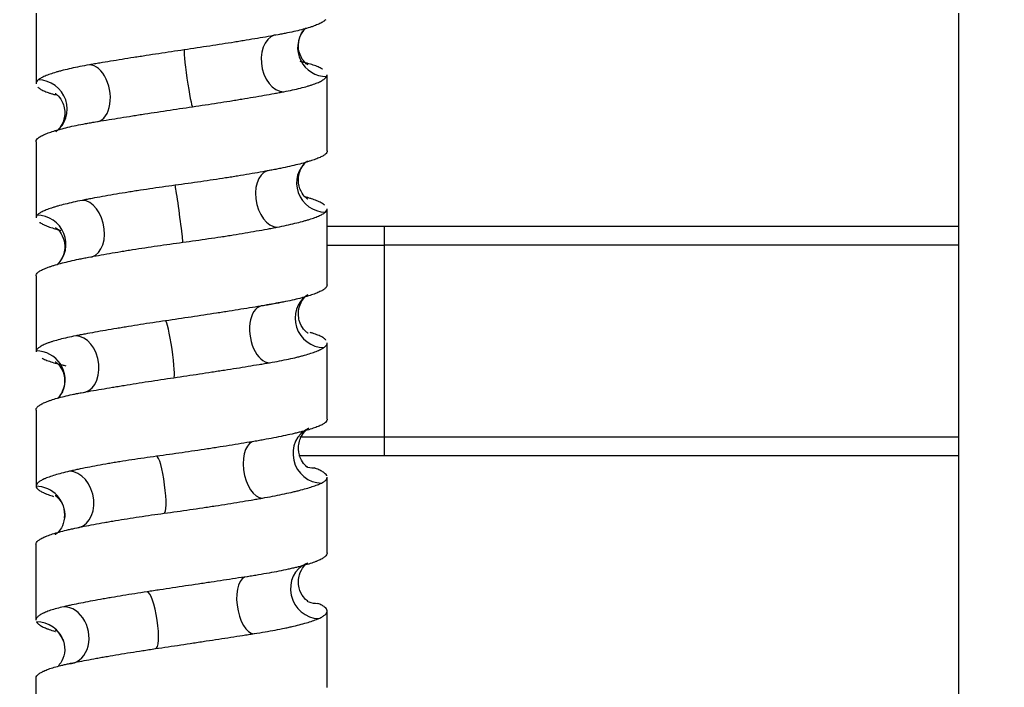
# Model space of a CAD drawing. Header units: millimetres. Extents: x 6110 to 6704, y -2661 to -1821.
# Drawn here: x 6587.11 to 6599.96, y -2288.75 to -2280.04 of the extents above; entities that cross this region are included whole.
import ezdxf

# ---------------------------------------------------------------- set-up
doc = ezdxf.new("R2010")
doc.units = ezdxf.units.MM
doc.header["$LTSCALE"] = 0.1
doc.linetypes.add('HIDDEN2', pattern=[4.7625, 3.175, -1.5875])
doc.layers.add('1', color=4, linetype='HIDDEN2', lineweight=13)
doc.layers.add('DIM', color=3, linetype='Continuous', lineweight=9)

msp = doc.modelspace()

# ---------------------------------------------------------------- hatches: boundary and pattern name
at = {"layer": 'DIM'}
h = msp.add_hatch(dxfattribs=at)
h.set_pattern_fill('ANSI31', color=2)
edge = h.paths.add_edge_path()
edge.add_line((6619.617, -2595.98), (6619.617, -1962.206))
edge.add_line((6634.617, -1966.11), (6619.617, -1966.11))
edge.add_line((6634.617, -2610.98), (6634.617, -1966.11))
edge.add_line((6634.617, -2610.98), (6184.457, -2610.98))
edge.add_line((6619.617, -2595.98), (6184.457, -2595.98))
edge.add_line((6184.457, -2610.98), (6184.457, -2595.98))

# ---------------------------------------------------------------- linework, layer by layer
at = {"layer": '1', "color": 7, "linetype": 'Continuous', "lineweight": -3}
for p, q in [((6599.367, -2354.877), (6599.367, -2159.412)), ((6587.323, -2279.878), (6587.323, -2280.873)), ((6591.123, -2281.748), (6591.123, -2280.755)), ((6587.323, -2281.631), (6587.323, -2282.621)), ((6591.123, -2283.495), (6591.123, -2282.506)), ((6591.123, -2282.73), (6591.867, -2282.73)), ((6591.867, -2282.73), (6591.867, -2282.98)), ((6591.867, -2282.73), (6599.367, -2282.73)), ((6591.123, -2282.98), (6591.867, -2282.98)), ((6591.867, -2282.98), (6591.867, -2285.48)), ((6599.367, -2282.98), (6591.867, -2282.98)), ((6587.323, -2283.379), (6587.323, -2284.372)), ((6591.123, -2285.249), (6591.123, -2284.254)), ((6587.323, -2285.13), (6587.323, -2286.122)), ((6590.765, -2285.48), (6591.867, -2285.48)), ((6591.867, -2285.48), (6591.867, -2285.73)), ((6591.867, -2285.48), (6599.367, -2285.48)), ((6591.867, -2285.73), (6590.751, -2285.73)), ((6599.367, -2285.73), (6591.867, -2285.73)), ((6591.122, -2286.995), (6591.123, -2286.007)), ((6587.322, -2286.88), (6587.322, -2287.872)), ((6591.122, -2288.749), (6591.122, -2287.753)), ((6587.322, -2288.63), (6587.322, -2289.623))]:
    msp.add_line(p, q, dxfattribs=at)
for centre, major_axis, ratio, start_param, end_param in [((6590.52, -2280.605), (0.068, -0.369), 0.676522, 3.016848, 6.158335), ((6591.11, -2280.408), (0.297, -0.229), 0.982978, 3.139999, 5.374561), ((6589.311, -2280.802), (0.054, -0.371), 0.04619, 3.135643, 6.274288), ((6588.06, -2280.998), (0.063, -0.37), 0.607033, 6.181075, 9.323006), ((6587.363, -2281.194), (0.217, -0.306), 0.96837, 0.000925, 2.538548), ((6591.092, -2282.176), (0.227, -0.298), 0.97531, 3.142616, 5.6436), ((6590.429, -2282.373), (0.07, -0.368), 0.628136, 3.023585, 6.162242), ((6589.189, -2282.57), (0.05, -0.372), 0.017822, 6.281357, 9.423293), ((6587.966, -2282.766), (0.072, -0.368), 0.654352, 6.158217, 9.297155), ((6587.343, -2282.961), (0.257, -0.273), 0.981136, 6.283013, 8.678815), ((6591.067, -2283.944), (0.196, -0.319), 0.960562, 3.18713, 5.747842), ((6590.332, -2284.141), (0.061, -0.37), 0.578432, 3.045055, 6.186994), ((6589.068, -2284.337), (0.055, -0.371), 0.080485, 6.273312, 9.412266), ((6587.878, -2284.533), (0.07, -0.368), 0.702107, 6.151284, 9.292826), ((6587.329, -2284.729), (0.33, -0.178), 0.986448, 0.066818, 2.070125), ((6587.329, -2284.729), (0.33, -0.178), 0.986448, 0.004976, 0.066818), ((6591.034, -2285.712), (0.153, -0.342), 0.94487, 3.141518, 5.882666), ((6590.231, -2285.909), (0.064, -0.369), 0.525309, 3.051539, 6.190505), ((6588.947, -2286.105), (0.05, -0.372), 0.144203, 6.264337, 9.405898), ((6590.973, -2285.514), (0.133, 0.351), 0.91144, 3.14152, 3.4727), ((6587.794, -2286.301), (0.081, -0.366), 0.743952, 6.121713, 9.260395), ((6587.323, -2286.497), (0.373, -0.04), 0.991074, 6.282167, 7.96183), ((6590.994, -2287.48), (0.141, -0.347), 0.922427, 3.142072, 5.922374), ((6590.125, -2287.677), (0.057, -0.371), 0.470949, 3.068963, 6.210543), ((6588.827, -2287.873), (0.056, -0.371), 0.206018, 6.254449, 9.393139), ((6591.016, -2287.282), (0.143, 0.347), 0.935924, 3.171866, 3.509133), ((6587.717, -2288.069), (0.08, -0.366), 0.78575, 6.112561, 9.254502), ((6587.325, -2288.265), (0.355, 0.12), 0.988329, 6.28264, 7.523324)]:
    msp.add_ellipse(centre, major_axis=major_axis, ratio=ratio, start_param=start_param, end_param=end_param, dxfattribs=at)
for points, knots in [([(6591.104, -2280.037), (6591.096, -2280.045), (6591.085, -2280.053), (6591.06, -2280.07), (6591.03, -2280.087), (6590.991, -2280.104), (6590.958, -2280.116), (6590.946, -2280.12), (6590.928, -2280.127), (6590.922, -2280.129), (6590.909, -2280.133), (6590.903, -2280.135), (6590.869, -2280.146), (6590.841, -2280.154), (6590.78, -2280.17), (6590.715, -2280.187), (6590.642, -2280.202), (6590.585, -2280.214), (6590.565, -2280.218), (6590.525, -2280.226), (6590.504, -2280.23), (6590.483, -2280.233)], [0, 0, 0, 0, 0.125, 0.125, 0.25, 0.375, 0.375, 0.4375, 0.4375, 0.46875, 0.46875, 0.5, 0.5, 0.625, 0.625, 0.75, 0.875, 0.875, 0.9375, 0.9375, 1, 1, 1, 1]), ([(6590.483, -2280.233), (6590.441, -2280.241), (6590.397, -2280.249), (6590.307, -2280.265), (6590.214, -2280.28), (6590.117, -2280.297), (6590.041, -2280.309), (6590.003, -2280.315), (6589.964, -2280.322), (6589.938, -2280.326), (6589.925, -2280.328), (6589.859, -2280.339), (6589.806, -2280.347), (6589.699, -2280.364), (6589.591, -2280.381), (6589.48, -2280.397), (6589.369, -2280.414), (6589.313, -2280.422), (6589.257, -2280.431)], [0, 0, 0, 0, 0.125, 0.125, 0.25, 0.375, 0.375, 0.4375, 0.46875, 0.46875, 0.5, 0.5, 0.625, 0.625, 0.75, 0.875, 0.875, 1, 1, 1, 1]), ([(6590.87, -2280.625), (6590.87, -2280.626), (6590.857, -2280.619), (6590.794, -2280.558), (6590.735, -2280.419), (6590.758, -2280.266), (6590.795, -2280.201), (6590.813, -2280.179)], [0, 0, 0, 0, 0.190747, 0.385126, 0.604612, 0.852579, 1, 1, 1, 1]), ([(6589.257, -2280.431), (6589.201, -2280.439), (6589.145, -2280.447), (6589.034, -2280.464), (6588.924, -2280.48), (6588.815, -2280.497), (6588.735, -2280.51), (6588.708, -2280.514), (6588.668, -2280.52), (6588.654, -2280.522), (6588.628, -2280.526), (6588.614, -2280.528), (6588.548, -2280.539), (6588.496, -2280.547), (6588.395, -2280.564), (6588.296, -2280.58), (6588.201, -2280.595), (6588.132, -2280.607), (6588.11, -2280.611), (6588.065, -2280.619), (6588.042, -2280.622), (6588.021, -2280.626)], [0, 0, 0, 0, 0.125, 0.125, 0.25, 0.375, 0.375, 0.4375, 0.4375, 0.46875, 0.46875, 0.5, 0.5, 0.625, 0.625, 0.75, 0.875, 0.875, 0.9375, 0.9375, 1, 1, 1, 1]), ([(6588.021, -2280.626), (6587.977, -2280.634), (6587.935, -2280.642), (6587.855, -2280.657), (6587.779, -2280.673), (6587.71, -2280.689), (6587.661, -2280.701), (6587.637, -2280.708), (6587.614, -2280.714), (6587.6, -2280.718), (6587.592, -2280.72), (6587.557, -2280.731), (6587.53, -2280.739), (6587.482, -2280.756), (6587.439, -2280.773), (6587.405, -2280.789), (6587.383, -2280.802), (6587.376, -2280.806), (6587.367, -2280.812), (6587.364, -2280.814), (6587.358, -2280.818), (6587.355, -2280.82), (6587.353, -2280.822)], [0, 0, 0, 0, 0.125, 0.125, 0.25, 0.375, 0.375, 0.4375, 0.46875, 0.46875, 0.5, 0.5, 0.625, 0.625, 0.75, 0.875, 0.875, 0.9375, 0.9375, 0.96875, 0.96875, 1, 1, 1, 1]), ([(6591.061, -2280.682), (6591.059, -2280.681), (6591.058, -2280.68), (6591.041, -2280.67), (6591.024, -2280.662), (6590.986, -2280.645), (6590.943, -2280.629), (6590.891, -2280.613), (6590.849, -2280.601), (6590.834, -2280.598), (6590.804, -2280.59), (6590.788, -2280.586), (6590.772, -2280.582)], [0, 0, 0, 0, 0.029393, 0.029393, 0.272045, 0.272045, 0.514697, 0.757348, 0.757348, 0.878674, 0.878674, 1, 1, 1, 1]), ([(6587.353, -2280.822), (6587.343, -2280.831), (6587.335, -2280.839), (6587.325, -2280.855), (6587.323, -2280.864), (6587.323, -2280.872), (6587.323, -2280.873)], [0, 0, 0, 0, 0.492432, 0.492432, 0.984864, 1, 1, 1, 1]), ([(6590.556, -2280.977), (6590.597, -2280.969), (6590.635, -2280.961), (6590.708, -2280.946), (6590.776, -2280.93), (6590.837, -2280.913), (6590.879, -2280.901), (6590.899, -2280.895), (6590.918, -2280.888), (6590.931, -2280.884), (6590.937, -2280.882), (6590.967, -2280.871), (6590.989, -2280.863), (6591.027, -2280.846), (6591.06, -2280.829), (6591.084, -2280.812), (6591.104, -2280.796), (6591.111, -2280.787), (6591.116, -2280.779)], [0, 0, 0, 0, 0.125, 0.125, 0.25, 0.375, 0.375, 0.4375, 0.46875, 0.46875, 0.5, 0.5, 0.625, 0.625, 0.75, 0.875, 0.875, 1, 1, 1, 1]), ([(6587.348, -2280.919), (6587.349, -2280.92), (6587.35, -2280.921), (6587.361, -2280.93), (6587.373, -2280.939), (6587.401, -2280.955), (6587.435, -2280.971), (6587.477, -2280.987), (6587.512, -2280.998), (6587.525, -2281.002), (6587.551, -2281.01), (6587.564, -2281.014), (6587.578, -2281.017)], [0, 0, 0, 0, 0.029157, 0.029157, 0.271867, 0.271867, 0.514578, 0.757289, 0.757289, 0.878645, 0.878645, 1, 1, 1, 1]), ([(6587.571, -2280.999), (6587.571, -2280.999), (6587.576, -2281.001), (6587.612, -2281.025), (6587.687, -2281.128), (6587.711, -2281.295), (6587.654, -2281.427), (6587.614, -2281.47), (6587.602, -2281.482)], [0, 0, 0, 0, 0.079004, 0.257263, 0.43933, 0.665868, 0.870112, 1, 1, 1, 1]), ([(6589.365, -2281.173), (6589.421, -2281.165), (6589.477, -2281.156), (6589.586, -2281.14), (6589.695, -2281.123), (6589.801, -2281.106), (6589.879, -2281.094), (6589.906, -2281.09), (6589.944, -2281.083), (6589.957, -2281.081), (6589.983, -2281.077), (6589.996, -2281.075), (6590.06, -2281.064), (6590.109, -2281.056), (6590.206, -2281.04), (6590.3, -2281.023), (6590.389, -2281.008), (6590.453, -2280.996), (6590.474, -2280.992), (6590.516, -2280.984), (6590.536, -2280.98), (6590.556, -2280.977)], [0, 0, 0, 0, 0.125, 0.125, 0.25, 0.375, 0.375, 0.4375, 0.4375, 0.46875, 0.46875, 0.5, 0.5, 0.625, 0.625, 0.75, 0.875, 0.875, 0.9375, 0.9375, 1, 1, 1, 1]), ([(6588.1, -2281.37), (6588.145, -2281.362), (6588.192, -2281.354), (6588.288, -2281.339), (6588.386, -2281.323), (6588.489, -2281.307), (6588.567, -2281.294), (6588.594, -2281.29), (6588.634, -2281.284), (6588.647, -2281.282), (6588.674, -2281.277), (6588.688, -2281.275), (6588.755, -2281.265), (6588.81, -2281.256), (6588.92, -2281.24), (6589.03, -2281.223), (6589.141, -2281.206), (6589.253, -2281.189), (6589.309, -2281.181), (6589.365, -2281.173)], [0, 0, 0, 0, 0.125, 0.125, 0.25, 0.375, 0.375, 0.4375, 0.4375, 0.46875, 0.46875, 0.5, 0.5, 0.625, 0.625, 0.75, 0.875, 0.875, 1, 1, 1, 1]), ([(6587.375, -2281.565), (6587.388, -2281.556), (6587.404, -2281.548), (6587.439, -2281.532), (6587.479, -2281.515), (6587.527, -2281.499), (6587.567, -2281.486), (6587.581, -2281.482), (6587.603, -2281.476), (6587.61, -2281.474), (6587.625, -2281.469), (6587.633, -2281.467), (6587.672, -2281.457), (6587.704, -2281.449), (6587.774, -2281.432), (6587.847, -2281.416), (6587.927, -2281.4), (6587.99, -2281.389), (6588.011, -2281.385), (6588.055, -2281.377), (6588.077, -2281.373), (6588.1, -2281.37)], [0, 0, 0, 0, 0.125, 0.125, 0.25, 0.375, 0.375, 0.4375, 0.4375, 0.46875, 0.46875, 0.5, 0.5, 0.625, 0.625, 0.75, 0.875, 0.875, 0.9375, 0.9375, 1, 1, 1, 1]), ([(6587.323, -2281.631), (6587.323, -2281.626), (6587.325, -2281.612), (6587.335, -2281.598), (6587.347, -2281.585), (6587.352, -2281.581), (6587.36, -2281.575), (6587.363, -2281.573), (6587.369, -2281.569), (6587.372, -2281.567), (6587.375, -2281.565)], [0, 0, 0, 0, 0.250478, 0.625239, 0.625239, 0.812619, 0.812619, 0.90631, 0.90631, 1, 1, 1, 1]), ([(6591.123, -2281.749), (6591.123, -2281.752), (6591.122, -2281.763), (6591.116, -2281.773), (6591.104, -2281.789), (6591.095, -2281.797), (6591.083, -2281.804)], [0, 0, 0, 0, 0.142737, 0.571368, 0.571368, 1, 1, 1, 1]), ([(6591.083, -2281.804), (6591.072, -2281.812), (6591.058, -2281.82), (6591.026, -2281.835), (6590.989, -2281.851), (6590.943, -2281.868), (6590.905, -2281.88), (6590.891, -2281.884), (6590.871, -2281.89), (6590.864, -2281.893), (6590.849, -2281.897), (6590.842, -2281.899), (6590.805, -2281.91), (6590.773, -2281.918), (6590.705, -2281.935), (6590.634, -2281.952), (6590.556, -2281.969), (6590.494, -2281.981), (6590.473, -2281.985), (6590.441, -2281.992), (6590.43, -2281.994), (6590.408, -2281.998), (6590.397, -2282), (6590.386, -2282.002)], [0, 0, 0, 0, 0.125, 0.125, 0.25, 0.375, 0.375, 0.4375, 0.4375, 0.46875, 0.46875, 0.5, 0.5, 0.625, 0.625, 0.75, 0.875, 0.875, 0.9375, 0.9375, 0.96875, 0.96875, 1, 1, 1, 1]), ([(6590.869, -2282.378), (6590.869, -2282.378), (6590.867, -2282.377), (6590.843, -2282.363), (6590.774, -2282.28), (6590.733, -2282.131), (6590.771, -2281.982), (6590.819, -2281.921), (6590.837, -2281.903)], [0, 0, 0, 0, 0.041261, 0.23108, 0.412698, 0.621016, 0.84512, 1, 1, 1, 1]), ([(6590.386, -2282.002), (6590.342, -2282.01), (6590.296, -2282.019), (6590.203, -2282.035), (6590.107, -2282.052), (6590.006, -2282.069), (6589.929, -2282.081), (6589.903, -2282.085), (6589.864, -2282.092), (6589.851, -2282.094), (6589.824, -2282.098), (6589.811, -2282.1), (6589.744, -2282.111), (6589.69, -2282.119), (6589.582, -2282.135), (6589.473, -2282.151), (6589.363, -2282.167), (6589.252, -2282.183), (6589.196, -2282.19), (6589.139, -2282.198)], [0, 0, 0, 0, 0.125, 0.125, 0.25, 0.375, 0.375, 0.4375, 0.4375, 0.46875, 0.46875, 0.5, 0.5, 0.625, 0.625, 0.75, 0.875, 0.875, 1, 1, 1, 1]), ([(6589.139, -2282.198), (6589.083, -2282.206), (6589.027, -2282.213), (6588.916, -2282.229), (6588.806, -2282.245), (6588.698, -2282.261), (6588.618, -2282.273), (6588.592, -2282.278), (6588.552, -2282.284), (6588.539, -2282.286), (6588.513, -2282.29), (6588.5, -2282.292), (6588.435, -2282.303), (6588.384, -2282.311), (6588.285, -2282.328), (6588.189, -2282.345), (6588.098, -2282.361), (6588.032, -2282.374), (6588.01, -2282.378), (6587.978, -2282.384), (6587.967, -2282.386), (6587.946, -2282.391), (6587.936, -2282.393), (6587.926, -2282.395)], [0, 0, 0, 0, 0.125, 0.125, 0.25, 0.375, 0.375, 0.4375, 0.4375, 0.46875, 0.46875, 0.5, 0.5, 0.625, 0.625, 0.75, 0.875, 0.875, 0.9375, 0.9375, 0.96875, 0.96875, 1, 1, 1, 1]), ([(6587.926, -2282.395), (6587.884, -2282.403), (6587.845, -2282.411), (6587.771, -2282.428), (6587.701, -2282.444), (6587.638, -2282.461), (6587.594, -2282.473), (6587.573, -2282.48), (6587.553, -2282.486), (6587.539, -2282.49), (6587.533, -2282.492), (6587.501, -2282.503), (6587.478, -2282.511), (6587.437, -2282.527), (6587.401, -2282.543), (6587.374, -2282.559), (6587.351, -2282.574), (6587.342, -2282.582), (6587.336, -2282.59)], [0, 0, 0, 0, 0.125, 0.125, 0.25, 0.375, 0.375, 0.4375, 0.46875, 0.46875, 0.5, 0.5, 0.625, 0.625, 0.75, 0.875, 0.875, 1, 1, 1, 1]), ([(6591.089, -2282.455), (6591.087, -2282.453), (6591.086, -2282.452), (6591.073, -2282.442), (6591.059, -2282.434), (6591.027, -2282.417), (6590.99, -2282.4), (6590.944, -2282.383), (6590.907, -2282.37), (6590.893, -2282.366), (6590.873, -2282.36), (6590.866, -2282.358), (6590.851, -2282.354), (6590.844, -2282.352), (6590.837, -2282.349)], [0, 0, 0, 0, 0.03846, 0.03846, 0.278845, 0.278845, 0.51923, 0.759615, 0.759615, 0.879808, 0.879808, 0.939904, 0.939904, 1, 1, 1, 1]), ([(6590.47, -2282.744), (6590.513, -2282.736), (6590.553, -2282.727), (6590.63, -2282.711), (6590.704, -2282.694), (6590.769, -2282.677), (6590.816, -2282.665), (6590.839, -2282.658), (6590.86, -2282.652), (6590.874, -2282.648), (6590.881, -2282.646), (6590.915, -2282.635), (6590.939, -2282.627), (6590.984, -2282.61), (6591.024, -2282.594), (6591.055, -2282.578), (6591.082, -2282.563), (6591.092, -2282.555), (6591.101, -2282.547)], [0, 0, 0, 0, 0.125, 0.125, 0.25, 0.375, 0.375, 0.4375, 0.46875, 0.46875, 0.5, 0.5, 0.625, 0.625, 0.75, 0.875, 0.875, 1, 1, 1, 1]), ([(6591.101, -2282.547), (6591.109, -2282.54), (6591.115, -2282.532), (6591.121, -2282.519), (6591.123, -2282.513), (6591.123, -2282.507)], [0, 0, 0, 0, 0.585016, 0.585016, 1, 1, 1, 1]), ([(6587.336, -2282.59), (6587.329, -2282.597), (6587.325, -2282.605), (6587.323, -2282.615), (6587.323, -2282.617), (6587.323, -2282.62)], [0, 0, 0, 0, 0.765633, 0.765633, 1, 1, 1, 1]), ([(6587.37, -2282.682), (6587.372, -2282.683), (6587.374, -2282.684), (6587.389, -2282.694), (6587.405, -2282.702), (6587.441, -2282.719), (6587.481, -2282.736), (6587.53, -2282.753), (6587.571, -2282.765), (6587.585, -2282.769), (6587.607, -2282.775), (6587.614, -2282.778), (6587.63, -2282.782), (6587.637, -2282.784), (6587.645, -2282.786)], [0, 0, 0, 0, 0.038635, 0.038635, 0.278976, 0.278976, 0.519318, 0.759659, 0.759659, 0.879829, 0.879829, 0.939915, 0.939915, 1, 1, 1, 1]), ([(6587.576, -2282.747), (6587.576, -2282.747), (6587.576, -2282.747), (6587.591, -2282.755), (6587.656, -2282.823), (6587.71, -2282.961), (6587.687, -2283.125), (6587.628, -2283.206), (6587.603, -2283.231), (6587.6, -2283.234)], [0, 0, 0, 0, 0.004069, 0.193717, 0.366005, 0.561324, 0.784623, 0.970801, 1, 1, 1, 1]), ([(6589.239, -2282.941), (6589.296, -2282.934), (6589.352, -2282.926), (6589.464, -2282.91), (6589.574, -2282.894), (6589.683, -2282.878), (6589.763, -2282.866), (6589.79, -2282.862), (6589.83, -2282.855), (6589.844, -2282.853), (6589.87, -2282.849), (6589.884, -2282.847), (6589.949, -2282.836), (6590.001, -2282.828), (6590.101, -2282.811), (6590.199, -2282.794), (6590.293, -2282.777), (6590.361, -2282.765), (6590.383, -2282.761), (6590.416, -2282.754), (6590.427, -2282.752), (6590.449, -2282.748), (6590.46, -2282.746), (6590.47, -2282.744)], [0, 0, 0, 0, 0.125, 0.125, 0.25, 0.375, 0.375, 0.4375, 0.4375, 0.46875, 0.46875, 0.5, 0.5, 0.625, 0.625, 0.75, 0.875, 0.875, 0.9375, 0.9375, 0.96875, 0.96875, 1, 1, 1, 1]), ([(6588.007, -2283.137), (6588.05, -2283.129), (6588.095, -2283.12), (6588.186, -2283.104), (6588.28, -2283.087), (6588.379, -2283.071), (6588.454, -2283.058), (6588.493, -2283.052), (6588.532, -2283.045), (6588.558, -2283.041), (6588.571, -2283.039), (6588.637, -2283.029), (6588.691, -2283.02), (6588.798, -2283.004), (6588.906, -2282.988), (6589.016, -2282.972), (6589.127, -2282.957), (6589.183, -2282.949), (6589.239, -2282.941)], [0, 0, 0, 0, 0.125, 0.125, 0.25, 0.375, 0.375, 0.4375, 0.46875, 0.46875, 0.5, 0.5, 0.625, 0.625, 0.75, 0.875, 0.875, 1, 1, 1, 1]), ([(6587.35, -2283.333), (6587.359, -2283.325), (6587.371, -2283.318), (6587.4, -2283.302), (6587.433, -2283.286), (6587.475, -2283.27), (6587.511, -2283.258), (6587.523, -2283.254), (6587.542, -2283.247), (6587.549, -2283.245), (6587.563, -2283.241), (6587.57, -2283.239), (6587.605, -2283.229), (6587.635, -2283.22), (6587.699, -2283.203), (6587.767, -2283.187), (6587.842, -2283.17), (6587.902, -2283.158), (6587.922, -2283.153), (6587.954, -2283.147), (6587.964, -2283.145), (6587.985, -2283.141), (6587.996, -2283.139), (6588.007, -2283.137)], [0, 0, 0, 0, 0.125, 0.125, 0.25, 0.375, 0.375, 0.4375, 0.4375, 0.46875, 0.46875, 0.5, 0.5, 0.625, 0.625, 0.75, 0.875, 0.875, 0.9375, 0.9375, 0.96875, 0.96875, 1, 1, 1, 1]), ([(6587.323, -2283.378), (6587.323, -2283.37), (6587.325, -2283.363), (6587.333, -2283.348), (6587.34, -2283.341), (6587.35, -2283.333)], [0, 0, 0, 0, 0.48011, 0.48011, 1, 1, 1, 1]), ([(6591.053, -2283.573), (6591.038, -2283.581), (6591.021, -2283.589), (6590.982, -2283.606), (6590.939, -2283.623), (6590.887, -2283.639), (6590.844, -2283.652), (6590.83, -2283.656), (6590.807, -2283.663), (6590.799, -2283.665), (6590.783, -2283.669), (6590.775, -2283.671), (6590.734, -2283.681), (6590.7, -2283.69), (6590.628, -2283.706), (6590.552, -2283.722), (6590.469, -2283.738), (6590.404, -2283.75), (6590.382, -2283.754), (6590.337, -2283.762), (6590.315, -2283.765), (6590.291, -2283.769)], [0, 0, 0, 0, 0.125, 0.125, 0.25, 0.375, 0.375, 0.4375, 0.4375, 0.46875, 0.46875, 0.5, 0.5, 0.625, 0.625, 0.75, 0.875, 0.875, 0.9375, 0.9375, 1, 1, 1, 1]), ([(6591.123, -2283.495), (6591.123, -2283.496), (6591.123, -2283.496), (6591.122, -2283.506), (6591.117, -2283.522), (6591.102, -2283.539), (6591.086, -2283.552), (6591.081, -2283.556), (6591.071, -2283.562), (6591.068, -2283.564), (6591.061, -2283.569), (6591.057, -2283.571), (6591.053, -2283.573)], [0, 0, 0, 0, 0.023235, 0.023235, 0.348823, 0.674412, 0.674412, 0.837206, 0.837206, 0.918603, 0.918603, 1, 1, 1, 1]), ([(6590.874, -2284.127), (6590.874, -2284.127), (6590.866, -2284.123), (6590.816, -2284.084), (6590.745, -2283.963), (6590.743, -2283.793), (6590.812, -2283.671), (6590.857, -2283.633), (6590.868, -2283.625), (6590.871, -2283.624)], [0, 0, 0, 0, 0.106709, 0.259492, 0.424944, 0.622021, 0.791081, 0.932579, 1, 1, 1, 1]), ([(6590.291, -2283.769), (6590.244, -2283.777), (6590.196, -2283.785), (6590.099, -2283.8), (6589.999, -2283.816), (6589.895, -2283.833), (6589.815, -2283.845), (6589.788, -2283.849), (6589.748, -2283.855), (6589.734, -2283.858), (6589.707, -2283.862), (6589.693, -2283.864), (6589.625, -2283.874), (6589.57, -2283.883), (6589.459, -2283.9), (6589.349, -2283.917), (6589.237, -2283.933), (6589.126, -2283.95), (6589.07, -2283.958), (6589.013, -2283.966)], [0, 0, 0, 0, 0.125, 0.125, 0.25, 0.375, 0.375, 0.4375, 0.4375, 0.46875, 0.46875, 0.5, 0.5, 0.625, 0.625, 0.75, 0.875, 0.875, 1, 1, 1, 1]), ([(6590.548, -2283.719), (6590.537, -2283.721), (6590.453, -2283.739), (6590.36, -2283.756), (6590.27, -2283.771)], [0, 0, 0, 0, 0.1408, 1, 1, 1, 1]), ([(6589.013, -2283.966), (6588.958, -2283.975), (6588.903, -2283.983), (6588.794, -2283.999), (6588.686, -2284.016), (6588.581, -2284.033), (6588.504, -2284.045), (6588.478, -2284.049), (6588.44, -2284.056), (6588.427, -2284.058), (6588.402, -2284.062), (6588.389, -2284.064), (6588.326, -2284.075), (6588.277, -2284.083), (6588.183, -2284.099), (6588.091, -2284.115), (6588.005, -2284.131), (6587.942, -2284.143), (6587.922, -2284.147), (6587.881, -2284.154), (6587.862, -2284.158), (6587.842, -2284.162)], [0, 0, 0, 0, 0.125, 0.125, 0.25, 0.375, 0.375, 0.4375, 0.4375, 0.46875, 0.46875, 0.5, 0.5, 0.625, 0.625, 0.75, 0.875, 0.875, 0.9375, 0.9375, 1, 1, 1, 1]), ([(6587.842, -2284.162), (6587.803, -2284.169), (6587.767, -2284.177), (6587.697, -2284.193), (6587.632, -2284.209), (6587.575, -2284.225), (6587.535, -2284.237), (6587.516, -2284.243), (6587.498, -2284.25), (6587.486, -2284.254), (6587.48, -2284.256), (6587.453, -2284.266), (6587.433, -2284.275), (6587.399, -2284.292), (6587.369, -2284.308), (6587.349, -2284.325), (6587.333, -2284.341), (6587.328, -2284.35), (6587.325, -2284.358)], [0, 0, 0, 0, 0.125, 0.125, 0.25, 0.375, 0.375, 0.4375, 0.46875, 0.46875, 0.5, 0.5, 0.625, 0.625, 0.75, 0.875, 0.875, 1, 1, 1, 1]), ([(6591.107, -2284.217), (6591.106, -2284.216), (6591.105, -2284.215), (6591.097, -2284.206), (6591.087, -2284.198), (6591.062, -2284.181), (6591.032, -2284.165), (6590.994, -2284.149), (6590.961, -2284.137), (6590.949, -2284.133), (6590.925, -2284.126), (6590.913, -2284.122), (6590.899, -2284.118)], [0, 0, 0, 0, 0.0293, 0.0293, 0.271975, 0.271975, 0.51465, 0.757325, 0.757325, 0.878663, 0.878663, 1, 1, 1, 1]), ([(6590.372, -2284.513), (6590.417, -2284.505), (6590.461, -2284.497), (6590.543, -2284.481), (6590.622, -2284.466), (6590.694, -2284.449), (6590.746, -2284.437), (6590.77, -2284.431), (6590.794, -2284.424), (6590.81, -2284.42), (6590.818, -2284.418), (6590.856, -2284.407), (6590.884, -2284.399), (6590.935, -2284.382), (6590.982, -2284.365), (6591.02, -2284.348), (6591.045, -2284.336), (6591.053, -2284.331), (6591.063, -2284.325), (6591.067, -2284.323), (6591.073, -2284.319), (6591.077, -2284.317), (6591.08, -2284.315)], [0, 0, 0, 0, 0.125, 0.125, 0.25, 0.375, 0.375, 0.4375, 0.46875, 0.46875, 0.5, 0.5, 0.625, 0.625, 0.75, 0.875, 0.875, 0.9375, 0.9375, 0.96875, 0.96875, 1, 1, 1, 1]), ([(6591.08, -2284.315), (6591.091, -2284.306), (6591.101, -2284.298), (6591.115, -2284.282), (6591.121, -2284.27), (6591.123, -2284.257), (6591.123, -2284.254)], [0, 0, 0, 0, 0.41011, 0.41011, 0.820221, 1, 1, 1, 1]), ([(6587.402, -2284.454), (6587.404, -2284.455), (6587.406, -2284.456), (6587.425, -2284.466), (6587.444, -2284.474), (6587.486, -2284.49), (6587.532, -2284.507), (6587.587, -2284.522), (6587.632, -2284.534), (6587.648, -2284.538), (6587.68, -2284.545), (6587.696, -2284.549), (6587.713, -2284.553)], [0, 0, 0, 0, 0.029157, 0.029157, 0.271868, 0.271868, 0.514578, 0.757289, 0.757289, 0.878645, 0.878645, 1, 1, 1, 1]), ([(6587.574, -2284.5), (6587.574, -2284.5), (6587.583, -2284.505), (6587.634, -2284.548), (6587.702, -2284.671), (6587.699, -2284.815), (6587.67, -2284.886), (6587.659, -2284.907)], [0, 0, 0, 0, 0.16229, 0.373158, 0.602784, 0.877274, 1, 1, 1, 1]), ([(6589.122, -2284.709), (6589.178, -2284.7), (6589.234, -2284.692), (6589.345, -2284.675), (6589.455, -2284.659), (6589.564, -2284.642), (6589.646, -2284.63), (6589.673, -2284.625), (6589.714, -2284.619), (6589.727, -2284.617), (6589.754, -2284.613), (6589.768, -2284.611), (6589.835, -2284.6), (6589.887, -2284.592), (6589.99, -2284.576), (6590.091, -2284.559), (6590.187, -2284.543), (6590.258, -2284.532), (6590.281, -2284.528), (6590.327, -2284.52), (6590.35, -2284.516), (6590.372, -2284.513)], [0, 0, 0, 0, 0.125, 0.125, 0.25, 0.375, 0.375, 0.4375, 0.4375, 0.46875, 0.46875, 0.5, 0.5, 0.625, 0.625, 0.75, 0.875, 0.875, 0.9375, 0.9375, 1, 1, 1, 1]), ([(6587.913, -2284.905), (6587.954, -2284.898), (6587.996, -2284.89), (6588.084, -2284.874), (6588.175, -2284.858), (6588.271, -2284.842), (6588.344, -2284.83), (6588.382, -2284.824), (6588.42, -2284.817), (6588.446, -2284.813), (6588.459, -2284.811), (6588.524, -2284.8), (6588.576, -2284.792), (6588.682, -2284.775), (6588.789, -2284.758), (6588.899, -2284.742), (6589.009, -2284.725), (6589.065, -2284.717), (6589.122, -2284.709)], [0, 0, 0, 0, 0.125, 0.125, 0.25, 0.375, 0.375, 0.4375, 0.46875, 0.46875, 0.5, 0.5, 0.625, 0.625, 0.75, 0.875, 0.875, 1, 1, 1, 1]), ([(6587.333, -2285.1), (6587.339, -2285.092), (6587.348, -2285.084), (6587.37, -2285.067), (6587.396, -2285.051), (6587.431, -2285.034), (6587.461, -2285.022), (6587.472, -2285.017), (6587.489, -2285.011), (6587.495, -2285.009), (6587.507, -2285.005), (6587.513, -2285.003), (6587.544, -2284.992), (6587.571, -2284.984), (6587.628, -2284.968), (6587.69, -2284.952), (6587.76, -2284.936), (6587.815, -2284.924), (6587.834, -2284.92), (6587.873, -2284.913), (6587.892, -2284.909), (6587.913, -2284.905)], [0, 0, 0, 0, 0.125, 0.125, 0.25, 0.375, 0.375, 0.4375, 0.4375, 0.46875, 0.46875, 0.5, 0.5, 0.625, 0.625, 0.75, 0.875, 0.875, 0.9375, 0.9375, 1, 1, 1, 1]), ([(6587.659, -2284.907), (6587.637, -2284.939), (6587.618, -2284.966), (6587.603, -2284.981), (6587.602, -2284.982)], [0, 0, 0, 0, 0.929022, 1, 1, 1, 1]), ([(6587.323, -2285.13), (6587.323, -2285.128), (6587.323, -2285.127), (6587.324, -2285.117), (6587.327, -2285.108), (6587.333, -2285.1)], [0, 0, 0, 0, 0.165789, 0.165789, 1, 1, 1, 1]), ([(6591.123, -2285.249), (6591.123, -2285.256), (6591.121, -2285.262), (6591.114, -2285.277), (6591.102, -2285.293), (6591.08, -2285.309), (6591.06, -2285.321), (6591.052, -2285.325), (6591.036, -2285.332), (6591.028, -2285.336), (6591.019, -2285.34)], [0, 0, 0, 0, 0.208261, 0.208261, 0.472174, 0.736087, 0.736087, 0.868044, 0.868044, 1, 1, 1, 1]), ([(6591.019, -2285.34), (6591, -2285.348), (6590.979, -2285.355), (6590.934, -2285.371), (6590.884, -2285.387), (6590.825, -2285.403), (6590.778, -2285.416), (6590.761, -2285.42), (6590.736, -2285.426), (6590.728, -2285.428), (6590.71, -2285.433), (6590.701, -2285.435), (6590.657, -2285.445), (6590.619, -2285.454), (6590.541, -2285.471), (6590.46, -2285.488), (6590.372, -2285.504), (6590.303, -2285.517), (6590.28, -2285.521), (6590.245, -2285.527), (6590.233, -2285.529), (6590.209, -2285.534), (6590.197, -2285.536), (6590.184, -2285.538)], [0, 0, 0, 0, 0.125, 0.125, 0.25, 0.375, 0.375, 0.4375, 0.4375, 0.46875, 0.46875, 0.5, 0.5, 0.625, 0.625, 0.75, 0.875, 0.875, 0.9375, 0.9375, 0.96875, 0.96875, 1, 1, 1, 1]), ([(6590.869, -2285.878), (6590.869, -2285.878), (6590.868, -2285.876), (6590.848, -2285.867), (6590.779, -2285.788), (6590.733, -2285.639), (6590.77, -2285.481), (6590.843, -2285.393), (6590.877, -2285.372), (6590.882, -2285.368), (6590.882, -2285.368)], [0, 0, 0, 0, 0.016497, 0.168678, 0.312267, 0.476848, 0.654342, 0.799555, 0.927555, 1, 1, 1, 1]), ([(6590.184, -2285.538), (6590.136, -2285.546), (6590.087, -2285.554), (6589.986, -2285.571), (6589.884, -2285.588), (6589.778, -2285.604), (6589.698, -2285.617), (6589.671, -2285.621), (6589.63, -2285.627), (6589.616, -2285.629), (6589.589, -2285.634), (6589.575, -2285.636), (6589.506, -2285.646), (6589.45, -2285.655), (6589.34, -2285.671), (6589.229, -2285.687), (6589.119, -2285.703), (6589.008, -2285.718), (6588.953, -2285.726), (6588.897, -2285.734)], [0, 0, 0, 0, 0.125, 0.125, 0.25, 0.375, 0.375, 0.4375, 0.4375, 0.46875, 0.46875, 0.5, 0.5, 0.625, 0.625, 0.75, 0.875, 0.875, 1, 1, 1, 1]), ([(6588.897, -2285.734), (6588.842, -2285.741), (6588.787, -2285.749), (6588.678, -2285.765), (6588.572, -2285.78), (6588.469, -2285.797), (6588.393, -2285.809), (6588.368, -2285.813), (6588.33, -2285.819), (6588.318, -2285.822), (6588.293, -2285.826), (6588.281, -2285.828), (6588.22, -2285.838), (6588.173, -2285.847), (6588.081, -2285.864), (6587.993, -2285.88), (6587.911, -2285.897), (6587.852, -2285.909), (6587.833, -2285.914), (6587.805, -2285.92), (6587.795, -2285.922), (6587.777, -2285.926), (6587.768, -2285.928), (6587.759, -2285.93)], [0, 0, 0, 0, 0.125, 0.125, 0.25, 0.375, 0.375, 0.4375, 0.4375, 0.46875, 0.46875, 0.5, 0.5, 0.625, 0.625, 0.75, 0.875, 0.875, 0.9375, 0.9375, 0.96875, 0.96875, 1, 1, 1, 1]), ([(6591.119, -2285.99), (6591.119, -2285.989), (6591.118, -2285.988), (6591.113, -2285.978), (6591.106, -2285.969), (6591.088, -2285.953), (6591.066, -2285.936), (6591.033, -2285.919), (6591.005, -2285.906), (6590.995, -2285.902), (6590.979, -2285.896), (6590.974, -2285.894), (6590.963, -2285.889), (6590.957, -2285.887), (6590.951, -2285.885)], [0, 0, 0, 0, 0.038462, 0.038462, 0.278846, 0.278846, 0.519231, 0.759615, 0.759615, 0.879808, 0.879808, 0.939904, 0.939904, 1, 1, 1, 1]), ([(6587.759, -2285.93), (6587.723, -2285.938), (6587.689, -2285.947), (6587.626, -2285.963), (6587.567, -2285.98), (6587.517, -2285.996), (6587.482, -2286.009), (6587.466, -2286.015), (6587.45, -2286.021), (6587.441, -2286.026), (6587.436, -2286.028), (6587.412, -2286.038), (6587.396, -2286.046), (6587.369, -2286.063), (6587.346, -2286.079), (6587.332, -2286.095), (6587.324, -2286.11), (6587.322, -2286.118), (6587.323, -2286.125)], [0, 0, 0, 0, 0.125, 0.125, 0.25, 0.375, 0.375, 0.4375, 0.46875, 0.46875, 0.5, 0.5, 0.625, 0.625, 0.75, 0.875, 0.875, 1, 1, 1, 1]), ([(6591.049, -2286.083), (6591.064, -2286.076), (6591.077, -2286.068), (6591.099, -2286.052), (6591.115, -2286.036), (6591.122, -2286.02), (6591.122, -2286.01), (6591.123, -2286.009), (6591.123, -2286.007)], [0, 0, 0, 0, 0.314888, 0.314888, 0.629776, 0.944665, 0.944665, 1, 1, 1, 1]), ([(6587.323, -2286.125), (6587.323, -2286.133), (6587.326, -2286.14), (6587.338, -2286.156), (6587.354, -2286.172), (6587.38, -2286.188), (6587.403, -2286.2), (6587.411, -2286.204), (6587.424, -2286.211), (6587.429, -2286.213), (6587.438, -2286.217), (6587.443, -2286.219), (6587.468, -2286.23), (6587.491, -2286.238), (6587.526, -2286.25), (6587.538, -2286.254), (6587.55, -2286.258)], [0, 0, 0, 0, 0.183079, 0.183079, 0.366158, 0.549237, 0.549237, 0.640777, 0.640777, 0.686546, 0.686546, 0.732316, 0.732316, 0.915395, 0.915395, 1, 1, 1, 1]), ([(6590.277, -2286.28), (6590.323, -2286.272), (6590.368, -2286.263), (6590.455, -2286.247), (6590.538, -2286.23), (6590.615, -2286.213), (6590.67, -2286.201), (6590.697, -2286.194), (6590.723, -2286.188), (6590.74, -2286.184), (6590.748, -2286.182), (6590.789, -2286.171), (6590.82, -2286.163), (6590.878, -2286.146), (6590.931, -2286.13), (6590.975, -2286.114), (6591.005, -2286.103), (6591.015, -2286.099), (6591.033, -2286.091), (6591.041, -2286.087), (6591.049, -2286.083)], [0, 0, 0, 0, 0.125, 0.125, 0.25, 0.375, 0.375, 0.4375, 0.46875, 0.46875, 0.5, 0.5, 0.625, 0.625, 0.75, 0.875, 0.875, 0.9375, 0.9375, 1, 1, 1, 1]), ([(6587.573, -2286.245), (6587.573, -2286.245), (6587.577, -2286.247), (6587.603, -2286.264), (6587.67, -2286.346), (6587.701, -2286.455), (6587.698, -2286.521), (6587.696, -2286.537)], [0, 0, 0, 0, 0.092525, 0.35689, 0.611773, 0.908473, 1, 1, 1, 1]), ([(6588.996, -2286.477), (6589.052, -2286.469), (6589.108, -2286.462), (6589.22, -2286.446), (6589.332, -2286.43), (6589.443, -2286.414), (6589.526, -2286.401), (6589.554, -2286.397), (6589.595, -2286.391), (6589.609, -2286.389), (6589.636, -2286.385), (6589.65, -2286.383), (6589.719, -2286.372), (6589.773, -2286.364), (6589.879, -2286.347), (6589.983, -2286.33), (6590.083, -2286.313), (6590.157, -2286.301), (6590.181, -2286.296), (6590.217, -2286.29), (6590.229, -2286.288), (6590.253, -2286.284), (6590.265, -2286.282), (6590.277, -2286.28)], [0, 0, 0, 0, 0.125, 0.125, 0.25, 0.375, 0.375, 0.4375, 0.4375, 0.46875, 0.46875, 0.5, 0.5, 0.625, 0.625, 0.75, 0.875, 0.875, 0.9375, 0.9375, 0.96875, 0.96875, 1, 1, 1, 1]), ([(6587.696, -2286.537), (6587.686, -2286.59), (6587.663, -2286.668), (6587.6, -2286.738), (6587.576, -2286.755), (6587.573, -2286.757), (6587.573, -2286.757)], [0, 0, 0, 0, 0.33414, 0.607806, 0.865447, 1, 1, 1, 1]), ([(6587.83, -2286.672), (6587.869, -2286.664), (6587.908, -2286.656), (6587.991, -2286.639), (6588.076, -2286.623), (6588.168, -2286.606), (6588.239, -2286.594), (6588.275, -2286.587), (6588.311, -2286.581), (6588.336, -2286.577), (6588.349, -2286.575), (6588.411, -2286.564), (6588.462, -2286.556), (6588.565, -2286.54), (6588.669, -2286.523), (6588.777, -2286.508), (6588.885, -2286.492), (6588.94, -2286.485), (6588.996, -2286.477)], [0, 0, 0, 0, 0.125, 0.125, 0.25, 0.375, 0.375, 0.4375, 0.46875, 0.46875, 0.5, 0.5, 0.625, 0.625, 0.75, 0.875, 0.875, 1, 1, 1, 1]), ([(6587.324, -2286.869), (6587.326, -2286.861), (6587.331, -2286.853), (6587.346, -2286.838), (6587.365, -2286.822), (6587.394, -2286.806), (6587.419, -2286.793), (6587.428, -2286.789), (6587.443, -2286.783), (6587.448, -2286.781), (6587.458, -2286.777), (6587.463, -2286.775), (6587.49, -2286.764), (6587.514, -2286.756), (6587.566, -2286.739), (6587.622, -2286.722), (6587.687, -2286.706), (6587.738, -2286.693), (6587.756, -2286.689), (6587.783, -2286.683), (6587.792, -2286.681), (6587.811, -2286.676), (6587.821, -2286.674), (6587.83, -2286.672)], [0, 0, 0, 0, 0.125, 0.125, 0.25, 0.375, 0.375, 0.4375, 0.4375, 0.46875, 0.46875, 0.5, 0.5, 0.625, 0.625, 0.75, 0.875, 0.875, 0.9375, 0.9375, 0.96875, 0.96875, 1, 1, 1, 1]), ([(6591.122, -2286.995), (6591.122, -2286.997), (6591.122, -2286.999), (6591.122, -2287.003), (6591.121, -2287.005), (6591.118, -2287.016), (6591.113, -2287.025), (6591.098, -2287.041), (6591.078, -2287.058), (6591.049, -2287.075), (6591.023, -2287.088), (6591.014, -2287.092), (6591, -2287.098), (6590.995, -2287.1), (6590.984, -2287.104), (6590.979, -2287.107), (6590.973, -2287.109)], [0, 0, 0, 0, 0.055216, 0.055216, 0.110792, 0.110792, 0.333094, 0.333094, 0.555396, 0.777698, 0.777698, 0.888849, 0.888849, 0.944424, 0.944424, 1, 1, 1, 1]), ([(6590.973, -2287.109), (6590.952, -2287.117), (6590.928, -2287.125), (6590.876, -2287.142), (6590.82, -2287.158), (6590.755, -2287.175), (6590.704, -2287.188), (6590.678, -2287.194), (6590.65, -2287.2), (6590.632, -2287.205), (6590.622, -2287.207), (6590.574, -2287.217), (6590.535, -2287.226), (6590.452, -2287.242), (6590.367, -2287.258), (6590.275, -2287.274), (6590.204, -2287.286), (6590.18, -2287.29), (6590.131, -2287.297), (6590.107, -2287.301), (6590.082, -2287.305)], [0, 0, 0, 0, 0.125, 0.125, 0.25, 0.375, 0.375, 0.4375, 0.46875, 0.46875, 0.5, 0.5, 0.625, 0.625, 0.75, 0.875, 0.875, 0.9375, 0.9375, 1, 1, 1, 1]), ([(6590.879, -2287.635), (6590.879, -2287.635), (6590.869, -2287.625), (6590.81, -2287.579), (6590.741, -2287.448), (6590.747, -2287.281), (6590.815, -2287.166), (6590.862, -2287.129), (6590.869, -2287.125), (6590.869, -2287.125)], [0, 0, 0, 0, 0.123563, 0.267523, 0.426022, 0.609973, 0.764267, 0.895203, 1, 1, 1, 1]), ([(6590.082, -2287.305), (6590.031, -2287.313), (6589.98, -2287.32), (6589.876, -2287.336), (6589.77, -2287.352), (6589.662, -2287.368), (6589.58, -2287.381), (6589.552, -2287.385), (6589.511, -2287.391), (6589.497, -2287.393), (6589.469, -2287.397), (6589.455, -2287.399), (6589.385, -2287.41), (6589.329, -2287.418), (6589.217, -2287.435), (6589.106, -2287.452), (6588.995, -2287.469), (6588.912, -2287.481), (6588.884, -2287.485), (6588.843, -2287.492), (6588.829, -2287.494), (6588.801, -2287.498), (6588.787, -2287.5), (6588.774, -2287.502)], [0, 0, 0, 0, 0.125, 0.125, 0.25, 0.375, 0.375, 0.4375, 0.4375, 0.46875, 0.46875, 0.5, 0.5, 0.625, 0.625, 0.75, 0.875, 0.875, 0.9375, 0.9375, 0.96875, 0.96875, 1, 1, 1, 1]), ([(6588.774, -2287.502), (6588.719, -2287.51), (6588.666, -2287.519), (6588.56, -2287.535), (6588.457, -2287.552), (6588.358, -2287.568), (6588.285, -2287.581), (6588.26, -2287.585), (6588.225, -2287.591), (6588.213, -2287.593), (6588.189, -2287.598), (6588.177, -2287.6), (6588.119, -2287.61), (6588.074, -2287.618), (6587.988, -2287.635), (6587.905, -2287.651), (6587.828, -2287.667), (6587.773, -2287.678), (6587.755, -2287.682), (6587.72, -2287.69), (6587.703, -2287.694), (6587.687, -2287.697)], [0, 0, 0, 0, 0.125, 0.125, 0.25, 0.375, 0.375, 0.4375, 0.4375, 0.46875, 0.46875, 0.5, 0.5, 0.625, 0.625, 0.75, 0.875, 0.875, 0.9375, 0.9375, 1, 1, 1, 1]), ([(6591.013, -2287.851), (6591.032, -2287.842), (6591.048, -2287.834), (6591.076, -2287.817), (6591.099, -2287.801), (6591.112, -2287.784), (6591.119, -2287.771), (6591.12, -2287.767), (6591.122, -2287.761), (6591.122, -2287.759), (6591.122, -2287.754), (6591.122, -2287.752), (6591.122, -2287.742), (6591.119, -2287.733), (6591.108, -2287.717), (6591.092, -2287.701), (6591.067, -2287.685), (6591.045, -2287.673), (6591.036, -2287.669), (6591.019, -2287.662), (6591.01, -2287.658), (6591, -2287.654)], [0, 0, 0, 0, 0.125, 0.125, 0.25, 0.375, 0.375, 0.4375, 0.4375, 0.46875, 0.46875, 0.5, 0.5, 0.625, 0.625, 0.75, 0.875, 0.875, 0.9375, 0.9375, 1, 1, 1, 1]), ([(6587.687, -2287.697), (6587.653, -2287.705), (6587.622, -2287.713), (6587.564, -2287.728), (6587.511, -2287.744), (6587.467, -2287.76), (6587.437, -2287.773), (6587.428, -2287.777), (6587.414, -2287.783), (6587.41, -2287.785), (6587.402, -2287.789), (6587.398, -2287.791), (6587.379, -2287.802), (6587.366, -2287.81), (6587.345, -2287.827), (6587.329, -2287.844), (6587.323, -2287.86), (6587.322, -2287.87), (6587.322, -2287.871), (6587.322, -2287.872)], [0, 0, 0, 0, 0.140196, 0.140196, 0.280392, 0.420588, 0.420588, 0.490686, 0.490686, 0.525735, 0.525735, 0.560784, 0.560784, 0.70098, 0.70098, 0.841176, 0.981373, 0.981373, 1, 1, 1, 1]), ([(6587.328, -2287.894), (6587.333, -2287.902), (6587.339, -2287.91), (6587.358, -2287.926), (6587.381, -2287.943), (6587.413, -2287.96), (6587.441, -2287.972), (6587.451, -2287.976), (6587.467, -2287.983), (6587.472, -2287.985), (6587.483, -2287.989), (6587.489, -2287.991), (6587.518, -2288.001), (6587.544, -2288.01), (6587.574, -2288.019), (6587.576, -2288.019), (6587.579, -2288.02)], [0, 0, 0, 0, 0.196348, 0.196348, 0.392696, 0.589044, 0.589044, 0.687218, 0.687218, 0.736305, 0.736305, 0.785392, 0.785392, 0.98174, 0.98174, 1, 1, 1, 1]), ([(6590.169, -2288.048), (6590.219, -2288.041), (6590.266, -2288.033), (6590.358, -2288.017), (6590.446, -2288.001), (6590.528, -2287.985), (6590.588, -2287.973), (6590.617, -2287.966), (6590.645, -2287.96), (6590.663, -2287.956), (6590.673, -2287.954), (6590.718, -2287.943), (6590.752, -2287.935), (6590.815, -2287.918), (6590.875, -2287.901), (6590.926, -2287.884), (6590.961, -2287.871), (6590.972, -2287.867), (6590.988, -2287.861), (6590.993, -2287.859), (6591.003, -2287.855), (6591.008, -2287.853), (6591.013, -2287.851)], [0, 0, 0, 0, 0.125, 0.125, 0.25, 0.375, 0.375, 0.4375, 0.46875, 0.46875, 0.5, 0.5, 0.625, 0.625, 0.75, 0.875, 0.875, 0.9375, 0.9375, 0.96875, 0.96875, 1, 1, 1, 1]), ([(6587.575, -2288), (6587.575, -2288), (6587.576, -2288.001), (6587.597, -2288.011), (6587.653, -2288.076), (6587.674, -2288.128), (6587.68, -2288.145)], [0, 0, 0, 0, 0.03964, 0.46994, 0.843613, 1, 1, 1, 1]), ([(6588.88, -2288.244), (6588.935, -2288.236), (6588.991, -2288.228), (6589.101, -2288.211), (6589.212, -2288.195), (6589.323, -2288.178), (6589.406, -2288.165), (6589.433, -2288.161), (6589.475, -2288.155), (6589.489, -2288.153), (6589.516, -2288.149), (6589.53, -2288.146), (6589.599, -2288.136), (6589.654, -2288.128), (6589.761, -2288.111), (6589.867, -2288.095), (6589.97, -2288.079), (6590.045, -2288.067), (6590.071, -2288.064), (6590.12, -2288.056), (6590.145, -2288.052), (6590.169, -2288.048)], [0, 0, 0, 0, 0.125, 0.125, 0.25, 0.375, 0.375, 0.4375, 0.4375, 0.46875, 0.46875, 0.5, 0.5, 0.625, 0.625, 0.75, 0.875, 0.875, 0.9375, 0.9375, 1, 1, 1, 1]), ([(6587.68, -2288.145), (6587.696, -2288.201), (6587.707, -2288.3), (6587.658, -2288.416), (6587.627, -2288.455), (6587.618, -2288.464)], [0, 0, 0, 0, 0.428934, 0.831914, 1, 1, 1, 1]), ([(6587.748, -2288.441), (6587.783, -2288.433), (6587.821, -2288.425), (6587.899, -2288.41), (6587.98, -2288.394), (6588.067, -2288.378), (6588.136, -2288.365), (6588.17, -2288.359), (6588.206, -2288.353), (6588.23, -2288.349), (6588.242, -2288.347), (6588.303, -2288.336), (6588.352, -2288.328), (6588.453, -2288.311), (6588.555, -2288.294), (6588.661, -2288.278), (6588.742, -2288.265), (6588.77, -2288.261), (6588.811, -2288.255), (6588.825, -2288.252), (6588.852, -2288.248), (6588.866, -2288.246), (6588.88, -2288.244)], [0, 0, 0, 0, 0.125, 0.125, 0.25, 0.375, 0.375, 0.4375, 0.46875, 0.46875, 0.5, 0.5, 0.625, 0.625, 0.75, 0.875, 0.875, 0.9375, 0.9375, 0.96875, 0.96875, 1, 1, 1, 1]), ([(6587.323, -2288.636), (6587.322, -2288.627), (6587.323, -2288.619), (6587.33, -2288.603), (6587.343, -2288.586), (6587.365, -2288.57), (6587.385, -2288.557), (6587.392, -2288.553), (6587.404, -2288.547), (6587.408, -2288.545), (6587.416, -2288.54), (6587.421, -2288.538), (6587.443, -2288.528), (6587.464, -2288.52), (6587.509, -2288.503), (6587.558, -2288.487), (6587.616, -2288.471), (6587.663, -2288.46), (6587.679, -2288.456), (6587.713, -2288.448), (6587.73, -2288.445), (6587.748, -2288.441)], [0, 0, 0, 0, 0.125, 0.125, 0.25, 0.375, 0.375, 0.4375, 0.4375, 0.46875, 0.46875, 0.5, 0.5, 0.625, 0.625, 0.75, 0.875, 0.875, 0.9375, 0.9375, 1, 1, 1, 1])]:
    msp.add_open_spline(points, degree=3, knots=knots, dxfattribs=at)
for points in [[(6590.813, -2280.179), (6590.827, -2280.165), (6590.838, -2280.153), (6590.847, -2280.144)], [(6591.116, -2280.779), (6591.12, -2280.771), (6591.123, -2280.763), (6591.123, -2280.755)], [(6587.325, -2284.358), (6587.323, -2284.363), (6587.323, -2284.367), (6587.323, -2284.372)], [(6587.322, -2286.879), (6587.323, -2286.875), (6587.323, -2286.872), (6587.324, -2286.869)]]:
    msp.add_open_spline(points, degree=3, dxfattribs=at)

doc.saveas('drawing.dxf')
